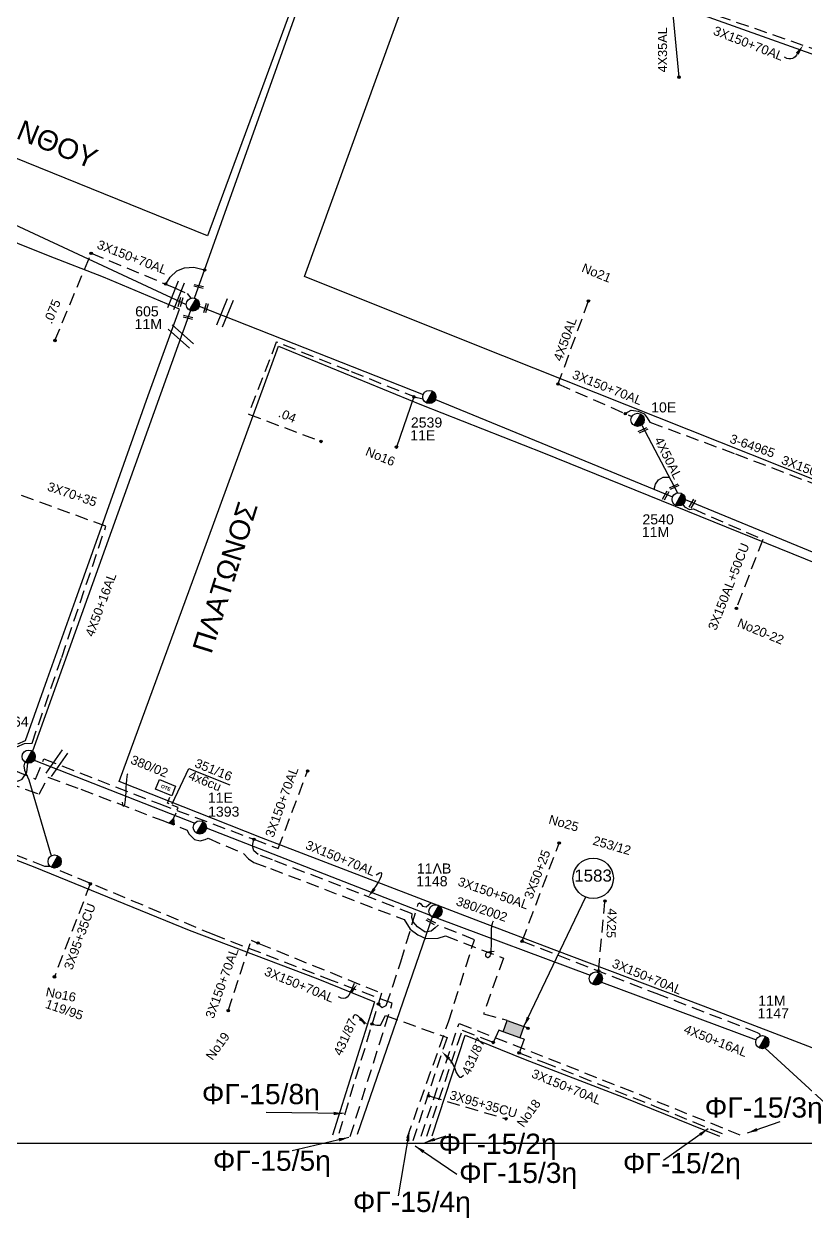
# Model space of a CAD drawing. Header units: millimetres. Extents: x 751 to 1825, y 358 to 872.
# Drawn here: x 1591.4 to 1668.8, y 362.4 to 480.7 of the extents above; entities that cross this region are included whole.
import ezdxf

# ---------------------------------------------------------------- set-up
doc = ezdxf.new("R2010")
doc.units = ezdxf.units.MM
doc.linetypes.add('DASHED', pattern=[19.05, 12.7, -6.35])
for name, color, linetype in [('Link Box 4 Διευθύνσεων', 7, 'Continuous'), ('Pillar OTE', 7, 'Continuous'), ('Άγνωστα', 7, 'Continuous'), ('Γέφυρες Εναέριου Δικτύου', 7, 'Continuous'), ('Γυμνά εναέρια ΧΤ (3Φ)   4x35AL', 7, 'Continuous'), ('Γυμνά εναέρια ΧΤ (3Φ)   4x50AL', 7, 'Continuous'), ('Γυμνά εναέρια ΧΤ και ΦΟΠ (3Φ)   4x50+16AL', 7, 'Continuous'), ('Εναέρια παροχή ΧΤ 4x25', 7, 'SYN_LINE'), ('Επιγραφές - Σχήματα', 7, 'Continuous'), ('Καλώδια ΧΤ   3x150+50AL', 7, 'DASHED'), ('Καλώδια ΧΤ   3x150+50CU', 7, 'DASHED'), ('Καλώδια ΧΤ   3x150+70AL', 7, 'DASHED'), ('Καλώδια ΧΤ   3x150AL+50CU', 7, 'DASHED'), ('Καλώδια ΧΤ   3x95+35 CU', 7, 'DASHED'), ('Μηχανική τομή', 7, 'Continuous'), ('Στύλος ΦΜ', 7, 'Continuous'), ('Στύλος ΦΜ @ 1', 7, 'Continuous'), ('Συνδέσεις', 7, 'Continuous'), ('Τομή', 7, 'Continuous'), ('Υπόβαθρο ΔΕΗ', 7, 'Continuous'), ('Υπόγεια Καλώδια Δικτύου ΧΤ   .04', 7, 'DASHED'), ('Υπόγεια καλώδια Δικτύου ΧΤ και Παρ. ΧΤ - 3X150+70 AL', 7, 'DASHED'), ('Υπόγεια καλώδια Παροχών ΧΤ   .075', 7, 'DASHED'), ('Υπόγεια καλώδια Παροχών ΧΤ   4x50AL', 7, 'DASHED'), ('Υπόγεια καλώδια Παροχών ΧΤ   4x6', 7, 'DASHED')]:
    doc.layers.add(name, color=color, linetype=linetype)
doc.styles.add('arial', font='arial.ttf')
doc.styles.get("Standard").update_dxf_attribs({"font": 'arial.ttf'})
doc.linetypes.add('SYN_LINE', pattern='A,0.5,-0.0001,["/\\/\\/\\/",Standard,S=0.1,R=0,X=0,Y=-0.05],-0.25', length=0.7501)
doc.dimstyles.new('ISO-25', dxfattribs={"dimtxt": 2.5, "dimasz": 2.5, "dimexe": 1.25, "dimexo": 0.625, "dimtad": 1, "dimtxsty": 'Standard', "dimcen": 2.5, "dimadec": 0, "dimazin": 0, "dimtfac": 1, "dimtmove": 0, "dimatfit": 3, "dimfxl": 1, "dimarcsym": 0})

# ---------------------------------------------------------------- blocks, each defined once
blk = doc.blocks.new('ΥΠΑΡΧΩΝ ΤΣΙΜΕΝΤΕΝΙΟΣ ΣΤΥΛΟΣ')
at = {"layer": 'Στύλος ΦΜ'}
blk.add_hatch(color=256, dxfattribs=at).paths.add_polyline_path([(-1.29, -2.28, 0.574793), (2.62, 0, 0.268822), (1.3, 2.27)])
blk.add_line((-1.29, -2.28), (1.3, 2.27), dxfattribs=at)
blk.add_circle((0, 0), 2.62, dxfattribs=at)
at = {"layer": 'Στύλος ΦΜ', "flags": 4}
for tag, p in [('ΑΡΙΘΜΟΣ', (-4.68, 8.05)), ('ΤΥΠΟΣ', (-4.91, 3.03))]:
    blk.add_attdef(tag, p, '', height=4, dxfattribs=at)
blk = doc.blocks.new('_ΣΥΝΔΕΣΗ')
at = {"layer": 'Συνδέσεις', "linetype": 'SYN_LINE', "ltscale": 40}
blk.add_hatch(color=256, dxfattribs=at).paths.add_polyline_path([(0.5, -0.01, 1), (-0.5, -0.01, 1)])
at = {"layer": 'Συνδέσεις'}
blk.add_circle((0, -0.01), 0.5, dxfattribs=at)
blk = doc.blocks.new('ΜΗΧΑΝΙΚΗ ΤΟΜΗ')
at = {"layer": 'Μηχανική τομή', "ltscale": 40}
for p, q in [((-1.89, 0.78), (1.89, 0.78)), ((1.89, 0), (-1.89, 0))]:
    blk.add_line(p, q, dxfattribs=at)
blk = doc.blocks.new('ΤΟΜΗ')
at = {"layer": 'Τομή', "ltscale": 40}
for p, q in [((-5.68, 0), (5.68, 0)), ((5.68, -2.33), (-5.68, -2.33))]:
    blk.add_line(p, q, dxfattribs=at)
blk = doc.blocks.new('LINK BOX 4 ΑΝΑΧΩΡΗΣΕΩΝ')
at = {"layer": 'Link Box 4 Διευθύνσεων', "ltscale": 40}
blk.add_hatch(color=256, dxfattribs=at).paths.add_polyline_path([(-3.54, 0), (-3.54, -4.67), (3.54, -4.67), (3.54, 0)])
for p, q in [((-3.54, 0), (-5.33, 0)), ((5.33, 0), (3.54, 0)), ((-3.54, -4.67), (-5.33, -4.67)), ((5.33, -4.67), (3.54, -4.67))]:
    blk.add_line(p, q, dxfattribs=at)
blk.add_lwpolyline([(-3.54, -4.67), (-3.54, 0), (3.54, 0), (3.54, -4.67)], close=True, dxfattribs=at)
blk = doc.blocks.new('PILLAR ΟΤΕ')
at = {"layer": 'Pillar OTE', "ltscale": 40}
blk.add_lwpolyline([(-3.31, 2.02), (3.39, 2.02), (3.39, -1.99), (-3.31, -1.99)], close=True, dxfattribs=at)
at = {"layer": 'Pillar OTE', "insert": (-1.81, 0.71), "char_height": 1.3575, "width": 109.961, "attachment_point": 1}
blk.add_mtext('{\\fArial|b1|i0|c161|p34;OTE}', dxfattribs=at)

msp = doc.modelspace()

# ---------------------------------------------------------------- hatches: boundary and pattern name
at = {"layer": 'Pillar OTE', "ltscale": 40}
h = msp.add_hatch(color=256, dxfattribs=at)
h.dxf.hatch_style = 1
h.paths.add_polyline_path([(1606.27, 401.38), (1606.23, 402.01), (1605.76, 401.57)])

# ---------------------------------------------------------------- linework, layer by layer
msp.add_lwpolyline([(1605.76, 401.57), (1606.23, 402.01), (1606.27, 401.38), (1605.76, 401.57)], dxfattribs=at)
at = {"layer": 'Άγνωστα', "color": 62, "ltscale": 0.1}
msp.add_lwpolyline([(1630.04, 443.78), (1628.3, 438.81)], dxfattribs=at)
at = {"layer": 'Άγνωστα', "color": 2, "linetype": 'DASHED', "ltscale": 0.1}
for points in [[(1587.43, 409.26), (1590, 408.12), (1590.31, 408.69), (1590.71, 409.11), (1591.47, 409.46), (1592.21, 409.5), (1595.14, 417.97), (1599.52, 430.96), (1590.79, 434.15)], [(1589.77, 406.19), (1590.29, 405.88), (1590.78, 405.71), (1591.23, 405.91), (1591.7, 406.61), (1591.78, 407.51)]]:
    msp.add_lwpolyline(points, dxfattribs=at)
at = {"layer": 'Άγνωστα', "color": 5, "linetype": 'DASHED', "ltscale": 0.1}
for points in [[(1640.76, 389.87), (1644.42, 399.59)], [(1625.91, 381.65), (1626.36, 381.55), (1626.73, 381.57), (1627.21, 382.52), (1633.31, 380.34), (1629.77, 369.57)]]:
    msp.add_lwpolyline(points, dxfattribs=at)
at = {"layer": 'Άγνωστα', "color": 5, "ltscale": 0.1}
msp.add_lwpolyline([(1631.85, 392.26), (1624.41, 370.72)], dxfattribs=at)
at = {"layer": 'Γέφυρες Εναέριου Δικτύου', "ltscale": 0.1}
for points in [[(1605.44, 454.95), (1605.87, 455.64), (1606.56, 456.27), (1607.29, 456.57), (1608.22, 456.64), (1609.3, 456.35)], [(1653.82, 434.63), (1653.95, 435.12), (1654.25, 435.56), (1654.74, 435.82), (1655.3, 435.83)]]:
    msp.add_lwpolyline(points, dxfattribs=at)
at = {"layer": 'Γυμνά εναέρια ΧΤ (3Φ)   4x35AL', "color": 2, "linetype": 'SYN_LINE', "ltscale": 10}
msp.add_lwpolyline([(1655.48, 483.75), (1656.29, 475.45)], dxfattribs=at)
at = {"layer": 'Γυμνά εναέρια ΧΤ (3Φ)   4x50AL', "color": 62, "ltscale": 0.1}
msp.add_lwpolyline([(1652.6, 440.99), (1656.13, 434.27)], dxfattribs=at)
at = {"layer": 'Γυμνά εναέρια ΧΤ και ΦΟΠ (3Φ)   4x50+16AL', "color": 2, "ltscale": 0.1}
for points in [[(1588.95, 461.56), (1607.48, 452.93)], [(1607.91, 452.32), (1592.26, 408.68)]]:
    msp.add_lwpolyline(points, dxfattribs=at)
at = {"layer": 'Γυμνά εναέρια ΧΤ και ΦΟΠ (3Φ)   4x50+16AL', "color": 62, "ltscale": 0.1}
for points in [[(1608.76, 452.75), (1630.95, 444.01)], [(1632.17, 443.53), (1655.66, 433.88)], [(1656.92, 433.63), (1677.52, 425.13)]]:
    msp.add_lwpolyline(points, dxfattribs=at)
at = {"layer": 'Γυμνά εναέρια ΧΤ και ΦΟΠ (3Φ)   4x50+16AL', "color": 1, "ltscale": 0.1}
msp.add_lwpolyline([(1591.48, 407.63), (1591.4, 407.23), (1591.44, 406.82), (1591.88, 405.85), (1594.1, 398.33)], dxfattribs=at)
at = {"layer": 'Γυμνά εναέρια ΧΤ και ΦΟΠ (3Φ)   4x50+16AL', "color": 5, "ltscale": 0.1}
for points in [[(1592.41, 407.79), (1608.33, 401.56)], [(1631.66, 392.42), (1609.48, 401.07)], [(1632.28, 392.19), (1647.5, 386.51)], [(1648.62, 385.83), (1663.93, 380.1)], [(1664.84, 379.28), (1676.32, 368.75)]]:
    msp.add_lwpolyline(points, dxfattribs=at)
at = {"layer": 'Εναέρια παροχή ΧΤ 4x25', "color": 5, "linetype": 'DASHED', "ltscale": 0.1}
msp.add_lwpolyline([(1648.32, 386.93), (1648.95, 393.74)], dxfattribs=at)
at = {"layer": 'Επιγραφές - Σχήματα', "ltscale": 0.1}
msp.add_lwpolyline([(1720, 856.45), (751.91, 856.45), (751.91, 369.88), (1720, 369.88)], close=True, dxfattribs=at)
for points in [[(1668.01, 477.76), (1667.92, 477.61), (1667.81, 477.47), (1667.68, 477.37), (1667.53, 477.29), (1667.36, 477.25), (1667.17, 477.25), (1666.96, 477.3), (1666.74, 477.41)], [(1626.11, 395.05), (1626.31, 395.38), (1626.51, 395.72), (1626.69, 396.05), (1626.82, 396.33), (1626.87, 396.54), (1626.82, 396.64), (1626.63, 396.61), (1626.29, 396.41)], [(1637.97, 388.85), (1637.74, 388.83), (1637.55, 388.81), (1637.41, 388.78), (1637.31, 388.75), (1637.23, 388.71), (1637.18, 388.67), (1637.15, 388.63), (1637.13, 388.59), (1637.12, 388.56), (1637.11, 388.53), (1637.11, 388.5), (1637.11, 388.47), (1637.11, 388.45), (1637.12, 388.42), (1637.14, 388.4), (1637.15, 388.38), (1637.17, 388.36), (1637.19, 388.34), (1637.21, 388.33), (1637.23, 388.31), (1637.25, 388.3), (1637.28, 388.29), (1637.31, 388.28), (1637.33, 388.27), (1637.36, 388.27), (1637.39, 388.27), (1637.42, 388.28), (1637.44, 388.29), (1637.47, 388.3), (1637.49, 388.32), (1637.52, 388.34), (1637.54, 388.36), (1637.57, 388.39), (1637.59, 388.42), (1637.6, 388.46), (1637.62, 388.51), (1637.64, 388.56), (1637.65, 388.62), (1637.66, 388.69), (1637.68, 388.77), (1637.68, 388.86), (1637.69, 388.96), (1637.7, 389.07), (1637.7, 389.18), (1637.71, 389.3), (1637.71, 389.43), (1637.71, 389.57), (1637.71, 389.71), (1637.71, 389.86), (1637.71, 390.01), (1637.71, 390.16), (1637.71, 390.31), (1637.71, 390.46), (1637.71, 390.61), (1637.71, 390.75), (1637.72, 390.89), (1637.72, 391.02), (1637.73, 391.15), (1637.74, 391.27), (1637.76, 391.39), (1637.78, 391.51), (1637.82, 391.63), (1637.86, 391.76), (1637.92, 391.88)], [(1624.12, 385.67), (1623.93, 385.21), (1623.75, 384.83), (1623.59, 384.54), (1623.43, 384.34), (1623.25, 384.22), (1623.06, 384.18), (1622.84, 384.23), (1622.57, 384.36)], [(1625.16, 381.66), (1624.91, 382.03), (1624.68, 382.29), (1624.49, 382.47), (1624.33, 382.56), (1624.2, 382.58), (1624.1, 382.52), (1624.03, 382.4), (1624, 382.22)], [(1633.5, 378.22), (1633.73, 377.97), (1633.92, 377.63), (1634.08, 377.25), (1634.23, 376.88), (1634.38, 376.59), (1634.54, 376.4), (1634.72, 376.39), (1634.95, 376.59)]]:
    msp.add_lwpolyline(points, dxfattribs=at)
msp.add_circle((1647.79, 396.1), 2, dxfattribs=at)
at = {"layer": 'Επιγραφές - Σχήματα'}
for points in [[(1667.87, 477.86), (1668.58, 478.58), (1668.15, 477.67)], [(1626.25, 394.95), (1625.5, 394.26), (1625.98, 395.15)], [(1623.67, 384.92), (1624.42, 385.61), (1623.93, 384.72)], [(1624.77, 382.33), (1625.47, 381.6), (1624.57, 382.06)], [(1633.38, 378.11), (1632.8, 378.94), (1633.62, 378.34)]]:
    msp.add_solid(points, dxfattribs=at)
at = {"layer": 'Καλώδια ΧΤ   3x150+50AL', "color": 2, "linetype": 'DASHED', "ltscale": 0.1}
msp.add_lwpolyline([(1589.75, 405.6), (1592.91, 404.43), (1593.77, 406.11), (1597.03, 404.92), (1605.07, 401.85), (1607.58, 400.86), (1607.73, 400.51), (1608.02, 400.2), (1608.31, 399.94), (1608.85, 399.82), (1609.34, 399.94), (1609.64, 400.06), (1613.15, 398.55), (1613.64, 398.02), (1614.17, 397.66), (1615.82, 397.07), (1629.07, 392.01), (1629.66, 391.06), (1630.41, 390.5), (1631.22, 390.13), (1632.44, 390.16), (1633.16, 390.39), (1638.9, 388.2), (1636.93, 382.69), (1638.84, 382.15)], dxfattribs=at)
at = {"layer": 'Καλώδια ΧΤ   3x150+50CU', "color": 62, "linetype": 'DASHED', "ltscale": 0.1}
msp.add_lwpolyline([(1650.97, 442.12), (1651.54, 442.45), (1652.25, 442.37), (1652.83, 442.1), (1653.13, 441.72), (1653.42, 441.27), (1661.89, 438.13), (1674.68, 433.26), (1681.86, 430.36), (1682.04, 430.03), (1682.15, 429.44), (1682.47, 429.18), (1682.96, 429.04), (1683.37, 429.09), (1683.63, 429.46)], dxfattribs=at)
at = {"layer": 'Καλώδια ΧΤ   3x150+70AL', "color": 2, "linetype": 'DASHED', "ltscale": 0.1}
msp.add_line((1638.45, 381.05), (1637.9, 379.86), dxfattribs=at)
at = {"layer": 'Καλώδια ΧΤ   3x150+70AL', "color": 1, "linetype": 'Continuous', "ltscale": 0.1}
msp.add_lwpolyline([(1608.31, 453.57), (1619.17, 484.01), (1622.86, 493.93)], dxfattribs=at)
at = {"layer": 'Καλώδια ΧΤ   3x150+70AL', "color": 2, "linetype": 'DASHED', "ltscale": 0.1}
for points in [[(1624.23, 491.51), (1625.08, 493.66), (1652.97, 484.03), (1673.79, 476.8), (1688.31, 471.64), (1704.48, 466.11), (1704.81, 466.24), (1704.96, 466.71), (1705, 467.12), (1705.28, 467.39), (1705.58, 467.62), (1705.91, 467.59), (1707.86, 466.95)], [(1631.3, 370.56), (1634.82, 381.05), (1638.01, 379.8)], [(1640.96, 380.16), (1640.47, 378.83), (1642.87, 377.89), (1654.1, 373.45), (1661.04, 370.62)]]:
    msp.add_lwpolyline(points, dxfattribs=at)
at = {"layer": 'Καλώδια ΧΤ   3x150+70AL', "color": 173, "linetype": 'DASHED', "ltscale": 0.1}
for points in [[(1587.04, 408.16), (1592.56, 405.92), (1593.38, 407.92), (1604.76, 403.5), (1614.18, 399.96)], [(1629.37, 370.41), (1633.46, 381.89), (1636.02, 390.02), (1632.45, 391.45), (1632.14, 391.18), (1631.74, 390.87), (1631.16, 390.78), (1630.39, 391.29), (1629.97, 391.78), (1629.83, 392.22), (1629.86, 392.59), (1624.56, 394.63), (1616.02, 397.93), (1614.6, 398.45), (1614.17, 398.83), (1614.04, 399.31), (1614.18, 399.96)]]:
    msp.add_lwpolyline(points, dxfattribs=at)
at = {"layer": 'Καλώδια ΧΤ   3x150+70AL', "color": 5, "linetype": 'DASHED', "ltscale": 0.1}
for points in [[(1626.49, 383.63), (1626.9, 383.31), (1627.3, 383.51), (1628.73, 387.83), (1630.46, 393.56), (1630.57, 393.67), (1630.72, 393.58), (1630.87, 393.34), (1631.23, 393.28), (1631.72, 393.68)], [(1614.66, 389.65), (1626.83, 384.72), (1624.06, 375.68), (1622.58, 370.71)], [(1640.76, 389.87), (1654, 384.72), (1664.04, 380.84), (1664.26, 380.7), (1664.34, 380.49)]]:
    msp.add_lwpolyline(points, dxfattribs=at)
at = {"layer": 'Καλώδια ΧΤ   3x150+70AL', "color": 30, "linetype": 'DASHED', "ltscale": 0.1}
msp.add_lwpolyline([(1630.75, 370.56), (1634.51, 381.72), (1650.57, 375.42), (1662.32, 370.7)], dxfattribs=at)
at = {"layer": 'Καλώδια ΧΤ   3x150AL+50CU', "color": 62, "linetype": 'DASHED', "ltscale": 0.1}
msp.add_lwpolyline([(1656.67, 433.12), (1656.85, 432.9), (1657.33, 432.63), (1657.72, 432.68), (1664.61, 429.66), (1661.96, 422.85)], dxfattribs=at)
at = {"layer": 'Καλώδια ΧΤ   3x95+35 CU', "color": 62, "linetype": 'DASHED', "ltscale": 0.1}
msp.add_lwpolyline([(1597.97, 395.56), (1594.42, 386.35)], dxfattribs=at)
at = {"layer": 'Καλώδια ΧΤ   3x95+35 CU', "color": 5, "linetype": 'DASHED', "ltscale": 0.1}
msp.add_lwpolyline([(1631.5, 374.55), (1639.14, 372.28)], dxfattribs=at)
at = {"layer": 'Υπόβαθρο ΔΕΗ', "ltscale": 0.1}
for points in [[(1618.53, 484.03), (1614.33, 472.59), (1609.6, 459.74), (1583.96, 470.08), (1565.82, 477.25), (1555.85, 481.2), (1548.65, 484.03), (1548.1, 484.24), (1557.47, 516.7), (1622.12, 493.93)], [(1651.65, 484.03), (1659.26, 481.38), (1673.16, 476.43), (1680.99, 473.66), (1692.21, 469.74), (1700.5, 466.95), (1711.41, 463.02), (1710.52, 460.07), (1706, 445.02), (1702.01, 432.12), (1699.41, 423.69), (1690.44, 427.29), (1669.54, 435.63), (1635.77, 449.05), (1619.2, 455.71), (1629.46, 484.03), (1631.83, 490.63)]]:
    msp.add_lwpolyline(points, close=True, dxfattribs=at)
for points in [[(1590.81, 409.41), (1591.55, 409.74), (1593.69, 415.79), (1596.5, 423.64), (1599.08, 430.88), (1603.69, 443.9), (1606.8, 452.46), (1599.27, 455.62), (1593.82, 457.74), (1587.71, 460.19)], [(1600.82, 405.69), (1608.96, 427.83), (1616.61, 448.81), (1630.77, 443), (1642.86, 438.25), (1671.4, 426.67), (1689.62, 419.3), (1697.03, 416.27), (1694.54, 408.18), (1690.01, 393.13), (1683.91, 373.76), (1675.66, 376.92), (1667.34, 380.13), (1658.72, 383.44), (1643.94, 389), (1636.64, 391.78), (1627.24, 395.4), (1614.94, 400.11), (1600.82, 405.69)], [(1540.66, 370.77), (1547.21, 390.37), (1554.33, 412.11), (1570.15, 405.82), (1592.48, 397.21), (1607.76, 390.97), (1620.52, 386.14), (1626.12, 383.88), (1621.97, 370.67)], [(1607.73, 406.96), (1611.78, 405.36)], [(1631.85, 370.61), (1635.11, 380.55), (1641.04, 378.17), (1650.75, 374.41), (1660.32, 370.57)]]:
    msp.add_lwpolyline(points, dxfattribs=at)
msp.add_open_spline([(1601.69, 406.45), (1601.52, 406.45), (1601.5, 403.05), (1601.22, 403), (1601.18, 403.65)], degree=3, dxfattribs=at)
at = {"layer": 'Υπόγεια Καλώδια Δικτύου ΧΤ   .04', "color": 62, "linetype": 'DASHED', "ltscale": 0.1}
msp.add_lwpolyline([(1630.94, 443.56), (1630.34, 443.67), (1623.62, 446.35), (1616.4, 449.21), (1613.65, 442.08), (1620.83, 439.37)], dxfattribs=at)
at = {"layer": 'Υπόγεια καλώδια Δικτύου ΧΤ και Παρ. ΧΤ - 3X150+70 AL', "color": 1, "linetype": 'DASHED', "ltscale": 0.1}
msp.add_lwpolyline([(1598.06, 458), (1606.19, 454.64), (1607.56, 454.01), (1607.93, 453.56)], dxfattribs=at)
at = {"layer": 'Υπόγεια καλώδια Δικτύου ΧΤ και Παρ. ΧΤ - 3X150+70 AL', "color": 62, "linetype": 'DASHED', "ltscale": 0.1}
for points in [[(1644.3, 445.06), (1651.63, 441.83)], [(1593.99, 397.26), (1593.48, 397.26), (1584.3, 400.88), (1563.74, 408.93), (1553.48, 412.87), (1550.99, 405.65), (1551.64, 405.37)], [(1623.72, 370.52), (1627.89, 383.72), (1621.96, 385.96), (1610.23, 390.49), (1594.36, 397.11)]]:
    msp.add_lwpolyline(points, dxfattribs=at)
at = {"layer": 'Υπόγεια καλώδια Δικτύου ΧΤ και Παρ. ΧΤ - 3X150+70 AL', "color": 173, "linetype": 'DASHED', "ltscale": 0.1}
msp.add_lwpolyline([(1614.18, 399.96), (1616.6, 399.04), (1619.5, 406.73)], dxfattribs=at)
at = {"layer": 'Υπόγεια καλώδια Δικτύου ΧΤ και Παρ. ΧΤ - 3X150+70 AL', "color": 5, "linetype": 'DASHED', "ltscale": 0.1}
msp.add_lwpolyline([(1611.64, 382.99), (1613.9, 389.96), (1614.58, 389.68)], dxfattribs=at)
at = {"layer": 'Υπόγεια καλώδια Παροχών ΧΤ   .075', "color": 1, "linetype": 'DASHED', "ltscale": 0.1}
msp.add_lwpolyline([(1594.47, 449.36), (1598.06, 458)], dxfattribs=at)
at = {"layer": 'Υπόγεια καλώδια Παροχών ΧΤ   4x50AL', "color": 62, "linetype": 'DASHED', "ltscale": 0.1}
msp.add_lwpolyline([(1647.31, 453.26), (1644.3, 445.06)], dxfattribs=at)
at = {"layer": 'Υπόγεια καλώδια Παροχών ΧΤ   4x6', "color": 2, "linetype": 'DASHED', "ltscale": 0.05}
msp.add_lwpolyline([(1606.23, 402.01), (1606.23, 402.01), (1606.68, 403.11), (1605.61, 403.55), (1605.92, 404.31)], dxfattribs=at)

# ---------------------------------------------------------------- block references
at = {"layer": 'Link Box 4 Διευθύνσεων', "ltscale": 0.1, "xscale": 0.2500000000000227, "yscale": 0.2500000000000227, "zscale": 0.2500000000000227, "rotation": 340.4716323904483}
msp.add_blockref('LINK BOX 4 ΑΝΑΧΩΡΗΣΕΩΝ', (1640.09, 381.71), dxfattribs=at)
at = {"layer": 'Pillar OTE', "xscale": 0.2567150166861176, "yscale": 0.2567150166861176, "zscale": 0.2567150166861176, "rotation": 338}
msp.add_blockref('PILLAR ΟΤΕ', (1605.42, 405.07), dxfattribs=at)
at = {"layer": 'Μηχανική τομή', "ltscale": 0.1}
for p, xscale, yscale, zscale, rotation in [((1608.73, 454.81), 0.2499999999999433, 0.2499999999999433, 0.2499999999999433, 166.1415530146519), ((1606.81, 453.19), 0.2499999999999588, 0.2499999999999588, 0.2499999999999588, 254.1151140511072), ((1609.34, 452.6), 0.2499999999999588, 0.2499999999999588, 0.2499999999999588, 254.1151140511072), ((1607.68, 451.75), 0.2499999999999433, 0.2499999999999433, 0.2499999999999433, 166.1415530146519), ((1652.69, 440.56), 0.2499999999998725, 0.2499999999998725, 0.2499999999998725, 205.0160035500302), ((1654.88, 434.07), 0.2499999999999105, 0.2499999999999105, 0.2499999999999105, 239.9864891287007), ((1655.77, 434.97), 0.2499999999998725, 0.2499999999998725, 0.2499999999998725, 205.0160035500302), ((1657.52, 433.25), 0.2499999999999105, 0.2499999999999105, 0.2499999999999105, 239.9864891287007), ((1631.75, 391.9), 0.249999999999874, 0.249999999999874, 0.249999999999874, 151.3692504958876)]:
    msp.add_blockref('ΜΗΧΑΝΙΚΗ ΤΟΜΗ', p, dxfattribs=dict(at, xscale=xscale, yscale=yscale, zscale=zscale, rotation=rotation))
at = {"layer": 'Στύλος ΦΜ @ 1', "ltscale": 0.1}
ref = msp.add_blockref('ΥΠΑΡΧΩΝ ΤΣΙΜΕΝΤΕΝΙΟΣ ΣΤΥΛΟΣ', (1608.13, 452.93), dxfattribs=dict(at, xscale=0.25, yscale=0.25, zscale=0.25))
ref.add_attrib('ΤΥΠΟΣ', '11M', (1602.36, 450.49), dxfattribs={"layer": 'Στύλος ΦΜ', "height": 1, "flags": 4})
ref.add_attrib('ΑΡΙΘΜΟΣ', '605', (1602.42, 451.75), dxfattribs={"layer": 'Στύλος ΦΜ', "height": 1, "flags": 4})
ref = msp.add_blockref('ΥΠΑΡΧΩΝ ΤΣΙΜΕΝΤΕΝΙΟΣ ΣΤΥΛΟΣ', (1631.56, 443.77), dxfattribs=dict(at, xscale=0.25, yscale=0.25, zscale=0.25))
ref.add_attrib('ΤΥΠΟΣ', '11E', (1629.67, 439.48), dxfattribs={"layer": 'Στύλος ΦΜ', "height": 1, "flags": 4})
ref.add_attrib('ΑΡΙΘΜΟΣ', '2539', (1629.73, 440.74), dxfattribs={"layer": 'Στύλος ΦΜ', "height": 1, "flags": 4})
ref = msp.add_blockref('ΥΠΑΡΧΩΝ ΤΣΙΜΕΝΤΕΝΙΟΣ ΣΤΥΛΟΣ', (1652.19, 441.5), dxfattribs=dict(at, xscale=0.25, yscale=0.25, zscale=0.25))
ref.add_attrib('ΤΥΠΟΣ', '10E', (1653.53, 442.24), dxfattribs={"layer": 'Στύλος ΦΜ', "height": 1, "flags": 4})
ref = msp.add_blockref('ΥΠΑΡΧΩΝ ΤΣΙΜΕΝΤΕΝΙΟΣ ΣΤΥΛΟΣ', (1656.26, 433.63), dxfattribs=dict(at, xscale=0.25, yscale=0.25, zscale=0.25))
ref.add_attrib('ΤΥΠΟΣ', '11M', (1652.61, 429.89), dxfattribs={"layer": 'Στύλος ΦΜ', "height": 1, "flags": 4})
ref.add_attrib('ΑΡΙΘΜΟΣ', '2540', (1652.67, 431.15), dxfattribs={"layer": 'Στύλος ΦΜ', "height": 1, "flags": 4})
ref = msp.add_blockref('ΥΠΑΡΧΩΝ ΤΣΙΜΕΝΤΕΝΙΟΣ ΣΤΥΛΟΣ', (1591.87, 408.15), dxfattribs=dict(at, xscale=0.25, yscale=0.25, zscale=0.25))
ref.add_attrib('ΤΥΠΟΣ', '1964', (1588.76, 411.11), dxfattribs={"layer": 'Στύλος ΦΜ', "height": 1, "flags": 4})
ref = msp.add_blockref('ΥΠΑΡΧΩΝ ΤΣΙΜΕΝΤΕΝΙΟΣ ΣΤΥΛΟΣ', (1608.83, 401.14), dxfattribs=dict(at, xscale=0.25, yscale=0.25, zscale=0.25))
ref.add_attrib('ΤΥΠΟΣ', '1393', (1609.64, 402.2), dxfattribs={"layer": 'Στύλος ΦΜ', "height": 1, "flags": 4})
ref.add_attrib('ΑΡΙΘΜΟΣ', '11E', (1609.62, 403.59), dxfattribs={"layer": 'Στύλος ΦΜ', "height": 1, "flags": 4})
at = {"layer": 'Στύλος ΦΜ @ 1', "ltscale": 0.1, "xscale": 0.25, "yscale": 0.25, "zscale": 0.25}
for p in [(1594.44, 397.77), (1648.06, 386.17)]:
    msp.add_blockref('ΥΠΑΡΧΩΝ ΤΣΙΜΕΝΤΕΝΙΟΣ ΣΤΥΛΟΣ', p, dxfattribs=at)
at = {"layer": 'Στύλος ΦΜ @ 1', "ltscale": 0.1}
ref = msp.add_blockref('ΥΠΑΡΧΩΝ ΤΣΙΜΕΝΤΕΝΙΟΣ ΣΤΥΛΟΣ', (1632.17, 392.83), dxfattribs=dict(at, xscale=0.25, yscale=0.25, zscale=0.25))
ref.add_attrib('ΤΥΠΟΣ', '1148', (1630.26, 395.31), dxfattribs={"layer": 'Στύλος ΦΜ', "height": 1, "flags": 4})
ref.add_attrib('ΑΡΙΘΜΟΣ', '11ΛB', (1630.32, 396.57), dxfattribs={"layer": 'Στύλος ΦΜ', "height": 1, "flags": 4})
ref = msp.add_blockref('ΥΠΑΡΧΩΝ ΤΣΙΜΕΝΤΕΝΙΟΣ ΣΤΥΛΟΣ', (1664.55, 379.87), dxfattribs=dict(at, xscale=0.25, yscale=0.25, zscale=0.25))
ref.add_attrib('ΤΥΠΟΣ', '1147', (1664.08, 382.23), dxfattribs={"layer": 'Στύλος ΦΜ', "height": 1, "flags": 4})
ref.add_attrib('ΑΡΙΘΜΟΣ', '11M', (1664.14, 383.49), dxfattribs={"layer": 'Στύλος ΦΜ', "height": 1, "flags": 4})
at = {"layer": 'Συνδέσεις', "ltscale": 0.1, "xscale": 0.25, "yscale": 0.25, "zscale": 0.25}
for p in [(1656.29, 475.45), (1598.06, 458), (1609.3, 456.35), (1605.44, 454.96), (1647.32, 453.27), (1594.47, 449.36), (1644.3, 445.06), (1630.04, 443.78), (1650.97, 442.12), (1620.83, 439.37), (1628.3, 438.81), (1661.98, 422.84), (1619.5, 406.73), (1614.18, 399.96), (1644.42, 399.6), (1597.97, 395.56), (1648.96, 393.86), (1614.59, 389.7), (1640.76, 389.87), (1648.32, 386.93), (1594.42, 386.35), (1626.52, 383.66), (1611.64, 382.99), (1625.89, 381.68), (1641.33, 381.25), (1637.89, 379.85), (1640.46, 378.82), (1631.5, 374.55), (1639.15, 372.29)]:
    msp.add_blockref('_ΣΥΝΔΕΣΗ', p, dxfattribs=at)
at = {"layer": 'Τομή', "ltscale": 0.1}
for p, xscale, yscale, zscale, rotation in [((1606.19, 453.94), 0.2499999999999019, 0.2499999999999019, 0.2499999999999019, 68.05278702598194), ((1611.04, 452.22), 0.2499999999999019, 0.2499999999999019, 0.2499999999999019, 68.05278702598194), ((1606.75, 449.53), 0.2499999999999019, 0.2499999999999019, 0.2499999999999019, 138.6147474068067), ((1594.42, 407.67), 0.2499999999998304, 0.2499999999998304, 0.2499999999998304, 54.9563321104514)]:
    msp.add_blockref('ΤΟΜΗ', p, dxfattribs=dict(at, xscale=xscale, yscale=yscale, zscale=zscale, rotation=rotation))

# ---------------------------------------------------------------- texts
at = {"layer": 'Άγνωστα', "ltscale": 0.1, "char_height": 0.9, "width": 84.1859, "attachment_point": 1}
for s, insert, rotation in [('3X70+35', (1593.93, 435.38), 341.2014), ('3X50+25', (1640.91, 394.29), 68.8591)]:
    msp.add_mtext(s, dxfattribs=dict(at, insert=insert, rotation=rotation))
at = {"layer": 'Γυμνά εναέρια ΧΤ (3Φ)   4x35AL', "color": 7, "ltscale": 0.1, "insert": (1654.21, 475.91), "char_height": 0.9, "width": 84.1859, "attachment_point": 1, "rotation": 90}
msp.add_mtext('4X35AL', dxfattribs=at)
at = {"layer": 'Γυμνά εναέρια ΧΤ (3Φ)   4x50AL', "color": 7, "ltscale": 0.1, "insert": (1654.63, 439.93), "char_height": 0.9, "width": 84.1859, "attachment_point": 1, "rotation": 296.5843}
msp.add_mtext('4X50AL', dxfattribs=at)
at = {"layer": 'Γυμνά εναέρια ΧΤ και ΦΟΠ (3Φ)   4x50+16AL', "color": 7, "ltscale": 0.1, "char_height": 0.9, "width": 84.1859, "attachment_point": 1}
for insert, rotation in [((1597.44, 420.26), 69.6235), ((1657.02, 381.65), 338.429)]:
    msp.add_mtext('4X50+16AL', dxfattribs=dict(at, insert=insert, rotation=rotation))
at = {"layer": 'Εναέρια παροχή ΧΤ 4x25', "color": 7, "linetype": 'DASHED', "ltscale": 0.1, "insert": (1650.14, 393.09), "char_height": 0.9, "width": 84.1859, "attachment_point": 1, "rotation": 267.2929}
msp.add_mtext('4X25', dxfattribs=at)
at = {"layer": 'Επιγραφές - Σχήματα', "ltscale": 0.1, "char_height": 2, "attachment_point": 5}
for s, insert, rotation in [('ΑΠΕΙΡΑΝΘΟΥ', (1589.96, 470.72), 337.7273), ('ΠΛΑΤΩΝΟΣ', (1611.33, 425.91), 72.6122)]:
    msp.add_mtext(s, dxfattribs=dict(at, insert=insert, rotation=rotation))
at = {"layer": 'Επιγραφές - Σχήματα', "ltscale": 0.1, "char_height": 0.9, "attachment_point": 1, "style": 'arial'}
for s, insert, width, rotation in [('No21', (1646.91, 457.04), 84.1859, 337.7896), ('{\\fArial|b0|i0|c161|p34;3-64965}', (1661.54, 440.12), 47.0228, 340.606), ('No16', (1625.49, 438.86), 84.1859, 337.7896), ('No20-22', (1662.33, 421.88), 84.1859, 337.7896), ('380/02', (1602.22, 408.33), 47.0228, 338), ('No25', (1643.56, 402.41), 84.1859, 343.8688), ('253/12', (1647.93, 400.32), 6.5965, 343.8688), ('{\\fArial|b0|i0|c161|p34;380/2002}', (1634.42, 394.31), 47.0228, 341.2646), ('No16', (1593.68, 385.32), 84.1859, 348.768), ('{\\fArial|b0|i0|c161|p34;119/95}', (1593.73, 384.14), 47.0228, 341.2646), ('{\\fArial|b0|i0|c161|p34;431/87}', (1622.02, 378.81), 47.0228, 65.9173), ('No19', (1609.35, 378.53), 84.1859, 54.0482), ('{\\fArial|b0|i0|c161|p34;431/87}', (1634.73, 376.9), 47.0228, 65.9173), ('No18', (1640.16, 371.89), 84.1859, 54.0482)]:
    msp.add_mtext(s, dxfattribs=dict(at, insert=insert, width=width, rotation=rotation))
at = {"layer": 'Επιγραφές - Σχήματα', "ltscale": 0.1, "char_height": 0.9, "attachment_point": 1, "rotation": 338, "style": 'arial'}
for s, insert in [('351/16', (1608.57, 407.99)), ('4x6cu', (1607.95, 406.78))]:
    msp.add_mtext_dynamic_manual_height_columns(s, width=1.8, gutter_width=12.5, heights=[0.118], dxfattribs=dict(at, insert=insert))
at = {"layer": 'Επιγραφές - Σχήματα', "ltscale": 0.1, "attachment_point": 5}
for s, insert, char_height, width in [('1583', (1647.78, 396.36), 1.2, 5.0311), ('ΦΓ-15/8η', (1614.87, 374.43), 2, 8.2968), ('ΦΓ-15/3η', (1664.69, 373.1), 2, 8.5591), ('ΦΓ-15/2η', (1638.32, 369.51), 2, 8.5591), ('ΦΓ-15/5η', (1615.96, 367.83), 2, 5.8724), ('ΦΓ-15/3η', (1640.36, 366.63), 2, 8.5591), ('ΦΓ-15/2η', (1656.58, 367.59), 2, 8.5591), ('ΦΓ-15/4η', (1629.83, 363.75), 2, 8.5591)]:
    msp.add_mtext(s, dxfattribs=dict(at, insert=insert, char_height=char_height, width=width))
at = {"layer": 'Καλώδια ΧΤ   3x150+50AL', "color": 7, "linetype": 'DASHED', "ltscale": 0.1, "insert": (1634.6, 396.26), "char_height": 0.9, "width": 84.1859, "attachment_point": 1, "rotation": 340.8237}
msp.add_mtext('3X150+50AL', dxfattribs=at)
at = {"layer": 'Καλώδια ΧΤ   3x150+50CU', "color": 7, "linetype": 'DASHED', "ltscale": 0.1, "insert": (1666.67, 438.01), "char_height": 0.9, "width": 84.1859, "attachment_point": 1, "rotation": 339.492}
msp.add_mtext('3X150+50CU', dxfattribs=at)
at = {"layer": 'Καλώδια ΧΤ   3x150+70AL', "color": 7, "linetype": 'DASHED', "ltscale": 0.1, "char_height": 0.9, "width": 84.1859, "attachment_point": 1, "rotation": 337.7677}
for insert in [(1619.55, 399.89), (1649.92, 388.16), (1615.47, 387.37), (1641.94, 377.25)]:
    msp.add_mtext('3X150+70AL', dxfattribs=dict(at, insert=insert))
at = {"layer": 'Καλώδια ΧΤ   3x150AL+50CU', "color": 7, "linetype": 'DASHED', "ltscale": 0.1, "insert": (1659.13, 420.91), "char_height": 0.9, "width": 84.1859, "attachment_point": 1, "rotation": 68.6467}
msp.add_mtext('3X150AL+50CU', dxfattribs=at)
at = {"layer": 'Καλώδια ΧΤ   3x95+35 CU', "color": 7, "linetype": 'DASHED', "ltscale": 0.1, "char_height": 0.9, "width": 84.1859, "attachment_point": 1}
for insert, rotation in [((1595.33, 387.26), 69.9466), ((1633.74, 375.12), 344.0674)]:
    msp.add_mtext('3X95+35CU', dxfattribs=dict(at, insert=insert, rotation=rotation))
at = {"layer": 'Υπόγεια Καλώδια Δικτύου ΧΤ   .04', "color": 7, "linetype": 'DASHED', "ltscale": 0.1, "insert": (1616.86, 442.67), "char_height": 0.9, "width": 84.1859, "attachment_point": 1, "rotation": 337.7107}
msp.add_mtext('.04', dxfattribs=at)
at = {"layer": 'Υπόγεια καλώδια Δικτύου ΧΤ και Παρ. ΧΤ - 3X150+70 AL', "color": 7, "linetype": 'DASHED', "ltscale": 0.1, "char_height": 0.9, "width": 84.1859, "attachment_point": 1}
for insert, rotation in [((1659.93, 480.53), 338.8223), ((1598.88, 459.35), 338.8437), ((1645.97, 446.48), 338.2955), ((1615.27, 400.38), 69.9533), ((1609.34, 382.45), 69.9533)]:
    msp.add_mtext('3X150+70AL', dxfattribs=dict(at, insert=insert, rotation=rotation))
at = {"layer": 'Υπόγεια καλώδια Παροχών ΧΤ   .075', "color": 7, "linetype": 'DASHED', "ltscale": 0.1, "insert": (1593.31, 451.27), "char_height": 0.9, "width": 84.1859, "attachment_point": 1, "rotation": 67.7341}
msp.add_mtext('.075', dxfattribs=at)
at = {"layer": 'Υπόγεια καλώδια Παροχών ΧΤ   4x50AL', "color": 7, "linetype": 'DASHED', "ltscale": 0.1, "insert": (1643.82, 447.54), "char_height": 0.9, "width": 84.1859, "attachment_point": 1, "rotation": 70.0994}
msp.add_mtext('4X50AL', dxfattribs=at)

# ---------------------------------------------------------------- leaders
at = {"layer": 'Επιγραφές - Σχήματα', "ltscale": 40}
for points, override in [([(1606.07, 403.48), (1607.73, 406.96)], {"dimasz": 0.5, "dimtad": 0}), ([(1623.07, 372.8), (1615.41, 372.9)], {"dimasz": 1, "dimtad": 0}), ([(1663.09, 370.88), (1666.31, 372.03)], {"dimasz": 1, "dimtad": 0}), ([(1623.58, 370.43), (1617.97, 369.11)], {"dimasz": 1, "dimtad": 0}), ([(1629.57, 371.05), (1628.48, 364.66)], {"dimasz": 1, "dimtad": 0}), ([(1631.14, 369.95), (1633.22, 370.6)], {"dimasz": 1, "dimtad": 0}), ([(1659.19, 371.3), (1654.77, 368.14)], {"dimasz": 1, "dimtad": 0}), ([(1630.15, 369.59), (1634.27, 366.81)], {"dimasz": 1, "dimtad": 0})]:
    msp.add_leader(points, dimstyle='ISO-25', override=override, dxfattribs=at)
at = {"layer": 'Επιγραφές - Σχήματα', "ltscale": 0.1}
msp.add_leader([(1640.93, 381.41), (1647.06, 394.25)], dimstyle='ISO-25', override={"dimasz": 1, "dimgap": 0.625, "dimtad": 0}, dxfattribs=at)

doc.saveas('drawing.dxf')
